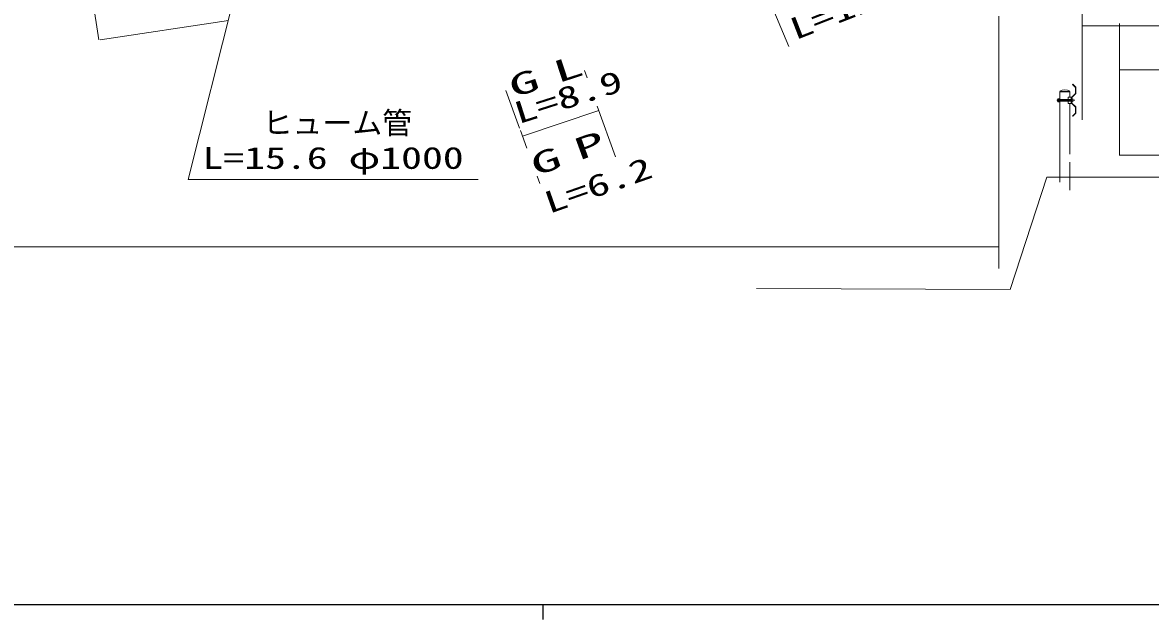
# Model space of a CAD drawing. Units: millimetres, scale not verified. Extents: x 69658 to 709658, y 3642 to 363642.
# Drawn here: x 262836 to 338304, y 187642 to 227550 of the extents above; entities that cross this region are included whole.
import ezdxf
from ezdxf.enums import TextEntityAlignment as Align

# ---------------------------------------------------------------- set-up
doc = ezdxf.new("R2010")
doc.units = ezdxf.units.MM
doc.header["$LTSCALE"] = 1000
for name, pattern in [('USER2', [2, 1.2, -0.8]), ('USER6', [3, 2.360656, -0.295082, 0.04918, -0.295082]), ('USER7', [2.5, 1.875, -0.625])]:
    doc.linetypes.add(name, pattern=pattern)
for name, color, linetype, lineweight in [('M-TTL-BAND', 7, 'Continuous', 25), ('S-BGD', 1, 'Continuous', 13), ('S-BGD-CRST', 4, 'Continuous', 13), ('S-BGD-HTXT', 6, 'Continuous', 13)]:
    doc.layers.add(name, color=color, linetype=linetype, lineweight=lineweight)
doc.styles.add('ＭＳ ゴシック', font='')
doc.styles.get('ＭＳ ゴシック').set_extended_font_data('MS Gothic')

msp = doc.modelspace()

# ---------------------------------------------------------------- linework, layer by layer
at = {"layer": 'M-TTL-BAND'}
for p, q in [((69658, 188642), (608658, 188642)), ((297658, 188642), (297658, 187642))]:
    msp.add_line(p, q, dxfattribs=at)
at = {"layer": 'S-BGD'}
for p, q in [((267523, 229163), (267938, 226397)), ((268039, 226397), (276613, 227686))]:
    msp.add_line(p, q, dxfattribs=at)
at = {"layer": 'S-BGD-CRST'}
for p, q in [((333738, 231456), (333738, 221051)), ((333738, 227322), (336224, 227322)), ((336224, 227498), (336224, 218687)), ((336224, 227322), (363389, 227322)), ((336224, 224382), (349684, 224382)), ((333094, 223402), (333114, 223422)), ((333094, 223402), (333286, 223210)), ((333114, 223422), (333314, 223222)), ((332231, 222952), (332231, 218752)), ((332917, 222952), (332231, 222952)), ((332231, 222922), (332917, 222922)), ((332917, 222952), (332917, 222562)), ((333286, 222808), (333004, 222526)), ((333314, 222797), (333032, 222515)), ((333286, 223210), (333286, 222808)), ((333314, 223222), (333314, 222797)), ((332092, 222292), (332092, 222412)), ((332212, 222456), (332116, 222456)), ((332116, 222248), (332116, 222456)), ((332212, 222248), (332116, 222248)), ((332212, 222472), (332212, 222232)), ((332231, 222232), (332212, 222232)), ((332800, 222142), (332800, 222562)), ((333004, 222562), (332800, 222562)), ((333004, 222142), (332800, 222142)), ((332917, 218752), (332917, 222142)), ((333004, 222562), (333004, 222142)), ((333004, 222178), (333286, 221896)), ((333032, 222515), (333032, 222190)), ((333032, 222456), (333110, 222456)), ((333110, 222248), (333032, 222248)), ((333032, 222190), (333314, 221908)), ((333110, 222456), (333110, 222248)), ((333286, 221896), (333286, 221494)), ((333314, 221908), (333314, 221483)), ((333286, 221494), (333094, 221302)), ((333094, 221302), (333114, 221283)), ((333314, 221483), (333114, 221283)), ((336214, 218687), (377891, 218687)), ((328916, 209700), (331372, 217222)), ((331372, 217222), (365758, 217222)), ((311954, 209777), (328916, 209700))]:
    msp.add_line(p, q, dxfattribs=at)
at = {"layer": 'S-BGD-CRST', "linetype": 'USER6'}
msp.add_line((332031, 222352), (333249, 222352), dxfattribs=at)
at = {"layer": 'S-BGD-CRST', "linetype": 'USER2'}
for p, q in [((333032, 222412), (332092, 222412)), ((333032, 222292), (332092, 222292)), ((332231, 222472), (332212, 222472))]:
    msp.add_line(p, q, dxfattribs=at)
at = {"layer": 'S-BGD-CRST', "linetype": 'USER7'}
for p, q in [((332231, 218752), (332231, 216352)), ((332917, 216352), (332917, 218752))]:
    msp.add_line(p, q, dxfattribs=at)
at = {"layer": 'S-BGD-CRST'}
msp.add_arc((332574, 222460), 600, 55.14511, 124.85489, dxfattribs=at)
at = {"layer": 'S-BGD-HTXT'}
for p, q in [((283947, 256902), (273906, 217048)), ((311979, 231065), (314103, 225941)), ((328169, 227969), (328169, 211106)), ((300431, 224339), (300607, 223852)), ((295169, 222997), (296087, 220496)), ((301285, 221969), (302509, 218567)), ((296285, 219957), (301388, 221681)), ((296148, 220330), (296582, 219149)), ((273906, 217048), (293330, 217048)), ((297272, 217272), (297447, 216795)), ((226097, 212545), (328169, 212545))]:
    msp.add_line(p, q, dxfattribs=at)

# ---------------------------------------------------------------- texts
at = {"layer": 'S-BGD-HTXT', "style": 'ＭＳ ゴシック', "width": 1.5}
for s, rotation, p in [('L=11.0', 21.3, (314692, 225949)), ('L=8.9', 17.7, (296141, 220327)), ('L=6.2', 19.4, (298202, 214331))]:
    msp.add_text(s, height=1466, rotation=rotation, dxfattribs=at).set_placement(p, align=Align.BOTTOM_LEFT)
at = {"layer": 'S-BGD-HTXT', "style": 'ＭＳ ゴシック'}
msp.add_text('ヒューム管', height=1466, dxfattribs=at).set_placement((278902, 219671), align=Align.BOTTOM_LEFT)
at = {"layer": 'S-BGD-HTXT', "style": 'ＭＳ ゴシック', "width": 1.4}
msp.add_text('L=15.6 φ1000', height=1466, dxfattribs=at).set_placement((274874, 217329), align=Align.BOTTOM_LEFT)
at = {"layer": 'S-BGD-HTXT', "char_height": 1466, "attachment_point": 7, "style": 'ＭＳ ゴシック'}
for s, insert, rotation in [('\\T1.55;\\W2;GL', (295673, 222482), 18.1), ('\\T1.55;\\W2;GP', (297172, 217236), 19.9)]:
    msp.add_mtext(s, dxfattribs=dict(at, insert=insert, rotation=rotation))

doc.saveas('drawing.dxf')
